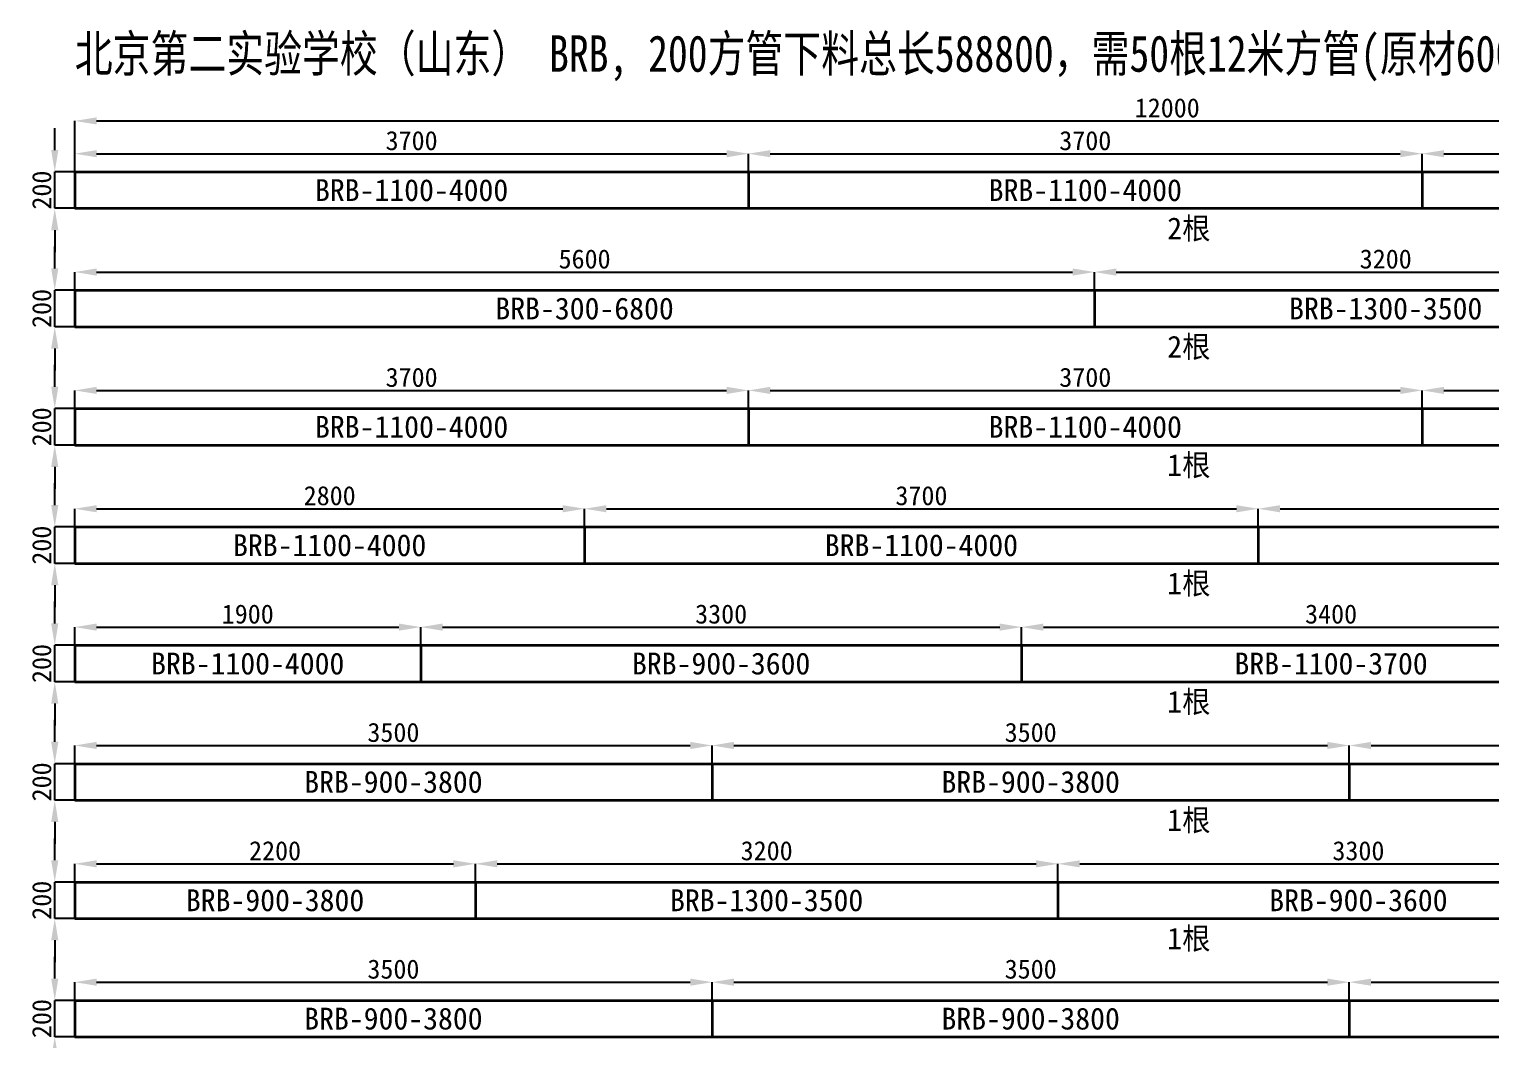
# Model space of a CAD drawing. Header units: metres. Extents: x -250 to 12310, y -21140 to 234.
# Drawn here: x -250 to 7777, y -5316 to 234 of the extents above; entities that cross this region are included whole.
import ezdxf
from ezdxf.enums import TextEntityAlignment as Align

# ---------------------------------------------------------------- set-up
doc = ezdxf.new("R2010")
doc.units = ezdxf.units.M
for name, color, linetype in [('DIMENSION', 3, 'Continuous'), ('TEXT', 3, 'Continuous'), ('TUBE', 3, 'Continuous')]:
    doc.layers.add(name, color=color, linetype=linetype)
doc.dimstyles.get("Standard").update_dxf_attribs({"dimscale": 30, "dimtxt": 3.5, "dimasz": 4, "dimexe": 1.25, "dimexo": 0, "dimtad": 1, "dimcen": 2.5, "dimazin": 3, "dimtfac": 1, "dimtmove": 0, "dimatfit": 3})

# ---------------------------------------------------------------- blocks, each defined once
blk = doc.blocks.new('_CLOSEDFILLED')
at = {"color": 0, "linetype": 'BYBLOCK'}
blk.add_solid([(-1, 0.164), (0, 0), (-1, -0.164)], dxfattribs=at)
blk = doc.blocks.new('*D1')
at = {"color": 0}
for p, q in [((-110, -430), (-110, -310)), ((-110, -750), (-110, -550)), ((-110, -870), (-110, -990))]:
    blk.add_line(p, q, dxfattribs=at)
at = {"color": 3}
for p, q in [((10, -550), (-110, -550)), ((10, -750), (-110, -750))]:
    blk.add_line(p, q, dxfattribs=at)
at = {"layer": 'Defpoints'}
for p in [(10, -550), (-110, -750), (10, -750)]:
    blk.add_point(p, dxfattribs=at)
at = {"layer": 'DIMENSION', "color": 0, "xscale": 120, "yscale": 120}
for p, rotation in [((-110, -550), 270), ((-110, -750), 90)]:
    blk.add_blockref('_CLOSEDFILLED', p, dxfattribs=dict(at, rotation=rotation))
at = {"layer": 'DIMENSION', "color": 3, "insert": (-181.25, -650), "char_height": 105, "attachment_point": 5, "rotation": 90}
blk.add_mtext('200', dxfattribs=at)
blk = doc.blocks.new('*D2')
at = {"color": 3}
for p, q in [((0, -550), (0, -270)), ((12000, -550), (12000, -270))]:
    blk.add_line(p, q, dxfattribs=at)
at = {"color": 0}
blk.add_line((120, -270), (11880, -270), dxfattribs=at)
at = {"layer": 'Defpoints'}
for p in [(0, -270), (0, -550), (12000, -550)]:
    blk.add_point(p, dxfattribs=at)
at = {"layer": 'DIMENSION', "color": 0, "xscale": 120, "yscale": 120, "rotation": 180}
blk.add_blockref('_CLOSEDFILLED', (0, -270), dxfattribs=at)
at = {"layer": 'DIMENSION', "color": 0, "xscale": 120, "yscale": 120}
blk.add_blockref('_CLOSEDFILLED', (12000, -270), dxfattribs=at)
at = {"layer": 'DIMENSION', "color": 3, "insert": (6000, -198.75), "char_height": 105, "attachment_point": 5}
blk.add_mtext('12000', dxfattribs=at)
blk = doc.blocks.new('*D3')
at = {"color": 3}
for p, q in [((0, -550), (0, -450)), ((3700, -550), (3700, -450))]:
    blk.add_line(p, q, dxfattribs=at)
at = {"color": 0}
blk.add_line((120, -450), (3580, -450), dxfattribs=at)
at = {"layer": 'Defpoints'}
for p in [(0, -450), (0, -550), (3700, -550)]:
    blk.add_point(p, dxfattribs=at)
at = {"layer": 'DIMENSION', "color": 0, "xscale": 120, "yscale": 120, "rotation": 180}
blk.add_blockref('_CLOSEDFILLED', (0, -450), dxfattribs=at)
at = {"layer": 'DIMENSION', "color": 0, "xscale": 120, "yscale": 120}
blk.add_blockref('_CLOSEDFILLED', (3700, -450), dxfattribs=at)
at = {"layer": 'DIMENSION', "color": 3, "insert": (1850, -378.75), "char_height": 105, "attachment_point": 5}
blk.add_mtext('3700', dxfattribs=at)
blk = doc.blocks.new('*D4')
at = {"color": 3}
for p, q in [((3700, -550), (3700, -450)), ((7400, -550), (7400, -450))]:
    blk.add_line(p, q, dxfattribs=at)
at = {"color": 0}
blk.add_line((3820, -450), (7280, -450), dxfattribs=at)
at = {"layer": 'Defpoints'}
for p in [(3700, -450), (3700, -550), (7400, -550)]:
    blk.add_point(p, dxfattribs=at)
at = {"layer": 'DIMENSION', "color": 0, "xscale": 120, "yscale": 120, "rotation": 180}
blk.add_blockref('_CLOSEDFILLED', (3700, -450), dxfattribs=at)
at = {"layer": 'DIMENSION', "color": 0, "xscale": 120, "yscale": 120}
blk.add_blockref('_CLOSEDFILLED', (7400, -450), dxfattribs=at)
at = {"layer": 'DIMENSION', "color": 3, "insert": (5550, -378.75), "char_height": 105, "attachment_point": 5}
blk.add_mtext('3700', dxfattribs=at)
blk = doc.blocks.new('*D5')
at = {"color": 3}
for p, q in [((7400, -550), (7400, -450)), ((11100, -550), (11100, -450))]:
    blk.add_line(p, q, dxfattribs=at)
at = {"color": 0}
blk.add_line((7520, -450), (10980, -450), dxfattribs=at)
at = {"layer": 'Defpoints'}
for p in [(7400, -450), (7400, -550), (11100, -550)]:
    blk.add_point(p, dxfattribs=at)
at = {"layer": 'DIMENSION', "color": 0, "xscale": 120, "yscale": 120, "rotation": 180}
blk.add_blockref('_CLOSEDFILLED', (7400, -450), dxfattribs=at)
at = {"layer": 'DIMENSION', "color": 0, "xscale": 120, "yscale": 120}
blk.add_blockref('_CLOSEDFILLED', (11100, -450), dxfattribs=at)
at = {"layer": 'DIMENSION', "color": 3, "insert": (9250, -378.75), "char_height": 105, "attachment_point": 5}
blk.add_mtext('3700', dxfattribs=at)
blk = doc.blocks.new('*D7')
at = {"color": 0}
for p, q in [((-110, -1080), (-110, -960)), ((-110, -1400), (-110, -1200)), ((-110, -1520), (-110, -1640))]:
    blk.add_line(p, q, dxfattribs=at)
at = {"color": 3}
for p, q in [((10, -1200), (-110, -1200)), ((10, -1400), (-110, -1400))]:
    blk.add_line(p, q, dxfattribs=at)
at = {"layer": 'Defpoints'}
for p in [(10, -1200), (-110, -1400), (10, -1400)]:
    blk.add_point(p, dxfattribs=at)
at = {"layer": 'DIMENSION', "color": 0, "xscale": 120, "yscale": 120}
for p, rotation in [((-110, -1200), 270), ((-110, -1400), 90)]:
    blk.add_blockref('_CLOSEDFILLED', p, dxfattribs=dict(at, rotation=rotation))
at = {"layer": 'DIMENSION', "color": 3, "insert": (-181.25, -1300), "char_height": 105, "attachment_point": 5, "rotation": 90}
blk.add_mtext('200', dxfattribs=at)
blk = doc.blocks.new('*D8')
at = {"color": 3}
for p, q in [((0, -1200), (0, -1100)), ((5600, -1200), (5600, -1100))]:
    blk.add_line(p, q, dxfattribs=at)
at = {"color": 0}
blk.add_line((120, -1100), (5480, -1100), dxfattribs=at)
at = {"layer": 'Defpoints'}
for p in [(0, -1100), (0, -1200), (5600, -1200)]:
    blk.add_point(p, dxfattribs=at)
at = {"layer": 'DIMENSION', "color": 0, "xscale": 120, "yscale": 120, "rotation": 180}
blk.add_blockref('_CLOSEDFILLED', (0, -1100), dxfattribs=at)
at = {"layer": 'DIMENSION', "color": 0, "xscale": 120, "yscale": 120}
blk.add_blockref('_CLOSEDFILLED', (5600, -1100), dxfattribs=at)
at = {"layer": 'DIMENSION', "color": 3, "insert": (2800, -1028.75), "char_height": 105, "attachment_point": 5}
blk.add_mtext('5600', dxfattribs=at)
blk = doc.blocks.new('*D9')
at = {"color": 3}
for p, q in [((5600, -1200), (5600, -1100)), ((8800, -1200), (8800, -1100))]:
    blk.add_line(p, q, dxfattribs=at)
at = {"color": 0}
blk.add_line((5720, -1100), (8680, -1100), dxfattribs=at)
at = {"layer": 'Defpoints'}
for p in [(5600, -1100), (5600, -1200), (8800, -1200)]:
    blk.add_point(p, dxfattribs=at)
at = {"layer": 'DIMENSION', "color": 0, "xscale": 120, "yscale": 120, "rotation": 180}
blk.add_blockref('_CLOSEDFILLED', (5600, -1100), dxfattribs=at)
at = {"layer": 'DIMENSION', "color": 0, "xscale": 120, "yscale": 120}
blk.add_blockref('_CLOSEDFILLED', (8800, -1100), dxfattribs=at)
at = {"layer": 'DIMENSION', "color": 3, "insert": (7200, -1028.75), "char_height": 105, "attachment_point": 5}
blk.add_mtext('3200', dxfattribs=at)
blk = doc.blocks.new('*D11')
at = {"color": 0}
for p, q in [((-110, -1730), (-110, -1610)), ((-110, -2050), (-110, -1850)), ((-110, -2170), (-110, -2290))]:
    blk.add_line(p, q, dxfattribs=at)
at = {"color": 3}
for p, q in [((10, -1850), (-110, -1850)), ((10, -2050), (-110, -2050))]:
    blk.add_line(p, q, dxfattribs=at)
at = {"layer": 'Defpoints'}
for p in [(10, -1850), (-110, -2050), (10, -2050)]:
    blk.add_point(p, dxfattribs=at)
at = {"layer": 'DIMENSION', "color": 0, "xscale": 120, "yscale": 120}
for p, rotation in [((-110, -1850), 270), ((-110, -2050), 90)]:
    blk.add_blockref('_CLOSEDFILLED', p, dxfattribs=dict(at, rotation=rotation))
at = {"layer": 'DIMENSION', "color": 3, "insert": (-181.25, -1950), "char_height": 105, "attachment_point": 5, "rotation": 90}
blk.add_mtext('200', dxfattribs=at)
blk = doc.blocks.new('*D12')
at = {"color": 3}
for p, q in [((0, -1850), (0, -1750)), ((3700, -1850), (3700, -1750))]:
    blk.add_line(p, q, dxfattribs=at)
at = {"color": 0}
blk.add_line((120, -1750), (3580, -1750), dxfattribs=at)
at = {"layer": 'Defpoints'}
for p in [(0, -1750), (0, -1850), (3700, -1850)]:
    blk.add_point(p, dxfattribs=at)
at = {"layer": 'DIMENSION', "color": 0, "xscale": 120, "yscale": 120, "rotation": 180}
blk.add_blockref('_CLOSEDFILLED', (0, -1750), dxfattribs=at)
at = {"layer": 'DIMENSION', "color": 0, "xscale": 120, "yscale": 120}
blk.add_blockref('_CLOSEDFILLED', (3700, -1750), dxfattribs=at)
at = {"layer": 'DIMENSION', "color": 3, "insert": (1850, -1678.75), "char_height": 105, "attachment_point": 5}
blk.add_mtext('3700', dxfattribs=at)
blk = doc.blocks.new('*D13')
at = {"color": 3}
for p, q in [((3700, -1850), (3700, -1750)), ((7400, -1850), (7400, -1750))]:
    blk.add_line(p, q, dxfattribs=at)
at = {"color": 0}
blk.add_line((3820, -1750), (7280, -1750), dxfattribs=at)
at = {"layer": 'Defpoints'}
for p in [(3700, -1750), (3700, -1850), (7400, -1850)]:
    blk.add_point(p, dxfattribs=at)
at = {"layer": 'DIMENSION', "color": 0, "xscale": 120, "yscale": 120, "rotation": 180}
blk.add_blockref('_CLOSEDFILLED', (3700, -1750), dxfattribs=at)
at = {"layer": 'DIMENSION', "color": 0, "xscale": 120, "yscale": 120}
blk.add_blockref('_CLOSEDFILLED', (7400, -1750), dxfattribs=at)
at = {"layer": 'DIMENSION', "color": 3, "insert": (5550, -1678.75), "char_height": 105, "attachment_point": 5}
blk.add_mtext('3700', dxfattribs=at)
blk = doc.blocks.new('*D14')
at = {"color": 3}
for p, q in [((7400, -1850), (7400, -1750)), ((11100, -1850), (11100, -1750))]:
    blk.add_line(p, q, dxfattribs=at)
at = {"color": 0}
blk.add_line((7520, -1750), (10980, -1750), dxfattribs=at)
at = {"layer": 'Defpoints'}
for p in [(7400, -1750), (7400, -1850), (11100, -1850)]:
    blk.add_point(p, dxfattribs=at)
at = {"layer": 'DIMENSION', "color": 0, "xscale": 120, "yscale": 120, "rotation": 180}
blk.add_blockref('_CLOSEDFILLED', (7400, -1750), dxfattribs=at)
at = {"layer": 'DIMENSION', "color": 0, "xscale": 120, "yscale": 120}
blk.add_blockref('_CLOSEDFILLED', (11100, -1750), dxfattribs=at)
at = {"layer": 'DIMENSION', "color": 3, "insert": (9250, -1678.75), "char_height": 105, "attachment_point": 5}
blk.add_mtext('3700', dxfattribs=at)
blk = doc.blocks.new('*D16')
at = {"color": 0}
for p, q in [((-110, -2380), (-110, -2260)), ((-110, -2700), (-110, -2500)), ((-110, -2820), (-110, -2940))]:
    blk.add_line(p, q, dxfattribs=at)
at = {"color": 3}
for p, q in [((10, -2500), (-110, -2500)), ((10, -2700), (-110, -2700))]:
    blk.add_line(p, q, dxfattribs=at)
at = {"layer": 'Defpoints'}
for p in [(10, -2500), (-110, -2700), (10, -2700)]:
    blk.add_point(p, dxfattribs=at)
at = {"layer": 'DIMENSION', "color": 0, "xscale": 120, "yscale": 120}
for p, rotation in [((-110, -2500), 270), ((-110, -2700), 90)]:
    blk.add_blockref('_CLOSEDFILLED', p, dxfattribs=dict(at, rotation=rotation))
at = {"layer": 'DIMENSION', "color": 3, "insert": (-181.25, -2600), "char_height": 105, "attachment_point": 5, "rotation": 90}
blk.add_mtext('200', dxfattribs=at)
blk = doc.blocks.new('*D17')
at = {"color": 3}
for p, q in [((0, -2500), (0, -2400)), ((2800, -2500), (2800, -2400))]:
    blk.add_line(p, q, dxfattribs=at)
at = {"color": 0}
blk.add_line((120, -2400), (2680, -2400), dxfattribs=at)
at = {"layer": 'Defpoints'}
for p in [(0, -2400), (0, -2500), (2800, -2500)]:
    blk.add_point(p, dxfattribs=at)
at = {"layer": 'DIMENSION', "color": 0, "xscale": 120, "yscale": 120, "rotation": 180}
blk.add_blockref('_CLOSEDFILLED', (0, -2400), dxfattribs=at)
at = {"layer": 'DIMENSION', "color": 0, "xscale": 120, "yscale": 120}
blk.add_blockref('_CLOSEDFILLED', (2800, -2400), dxfattribs=at)
at = {"layer": 'DIMENSION', "color": 3, "insert": (1400, -2328.75), "char_height": 105, "attachment_point": 5}
blk.add_mtext('2800', dxfattribs=at)
blk = doc.blocks.new('*D18')
at = {"color": 3}
for p, q in [((2800, -2500), (2800, -2400)), ((6500, -2500), (6500, -2400))]:
    blk.add_line(p, q, dxfattribs=at)
at = {"color": 0}
blk.add_line((2920, -2400), (6380, -2400), dxfattribs=at)
at = {"layer": 'Defpoints'}
for p in [(2800, -2400), (2800, -2500), (6500, -2500)]:
    blk.add_point(p, dxfattribs=at)
at = {"layer": 'DIMENSION', "color": 0, "xscale": 120, "yscale": 120, "rotation": 180}
blk.add_blockref('_CLOSEDFILLED', (2800, -2400), dxfattribs=at)
at = {"layer": 'DIMENSION', "color": 0, "xscale": 120, "yscale": 120}
blk.add_blockref('_CLOSEDFILLED', (6500, -2400), dxfattribs=at)
at = {"layer": 'DIMENSION', "color": 3, "insert": (4650, -2328.75), "char_height": 105, "attachment_point": 5}
blk.add_mtext('3700', dxfattribs=at)
blk = doc.blocks.new('*D19')
at = {"color": 3}
for p, q in [((6500, -2500), (6500, -2400)), ((10200, -2500), (10200, -2400))]:
    blk.add_line(p, q, dxfattribs=at)
at = {"color": 0}
blk.add_line((6620, -2400), (10080, -2400), dxfattribs=at)
at = {"layer": 'Defpoints'}
for p in [(6500, -2400), (6500, -2500), (10200, -2500)]:
    blk.add_point(p, dxfattribs=at)
at = {"layer": 'DIMENSION', "color": 0, "xscale": 120, "yscale": 120, "rotation": 180}
blk.add_blockref('_CLOSEDFILLED', (6500, -2400), dxfattribs=at)
at = {"layer": 'DIMENSION', "color": 0, "xscale": 120, "yscale": 120}
blk.add_blockref('_CLOSEDFILLED', (10200, -2400), dxfattribs=at)
at = {"layer": 'DIMENSION', "color": 3, "insert": (8350, -2328.75), "char_height": 105, "attachment_point": 5}
blk.add_mtext('3700', dxfattribs=at)
blk = doc.blocks.new('*D21')
at = {"color": 0}
for p, q in [((-110, -3030), (-110, -2910)), ((-110, -3350), (-110, -3150)), ((-110, -3470), (-110, -3590))]:
    blk.add_line(p, q, dxfattribs=at)
at = {"color": 3}
for p, q in [((10, -3150), (-110, -3150)), ((10, -3350), (-110, -3350))]:
    blk.add_line(p, q, dxfattribs=at)
at = {"layer": 'Defpoints'}
for p in [(10, -3150), (-110, -3350), (10, -3350)]:
    blk.add_point(p, dxfattribs=at)
at = {"layer": 'DIMENSION', "color": 0, "xscale": 120, "yscale": 120}
for p, rotation in [((-110, -3150), 270), ((-110, -3350), 90)]:
    blk.add_blockref('_CLOSEDFILLED', p, dxfattribs=dict(at, rotation=rotation))
at = {"layer": 'DIMENSION', "color": 3, "insert": (-181.25, -3250), "char_height": 105, "attachment_point": 5, "rotation": 90}
blk.add_mtext('200', dxfattribs=at)
blk = doc.blocks.new('*D22')
at = {"color": 3}
for p, q in [((0, -3150), (0, -3050)), ((1900, -3150), (1900, -3050))]:
    blk.add_line(p, q, dxfattribs=at)
at = {"color": 0}
blk.add_line((120, -3050), (1780, -3050), dxfattribs=at)
at = {"layer": 'Defpoints'}
for p in [(0, -3050), (0, -3150), (1900, -3150)]:
    blk.add_point(p, dxfattribs=at)
at = {"layer": 'DIMENSION', "color": 0, "xscale": 120, "yscale": 120, "rotation": 180}
blk.add_blockref('_CLOSEDFILLED', (0, -3050), dxfattribs=at)
at = {"layer": 'DIMENSION', "color": 0, "xscale": 120, "yscale": 120}
blk.add_blockref('_CLOSEDFILLED', (1900, -3050), dxfattribs=at)
at = {"layer": 'DIMENSION', "color": 3, "insert": (950, -2978.75), "char_height": 105, "attachment_point": 5}
blk.add_mtext('1900', dxfattribs=at)
blk = doc.blocks.new('*D23')
at = {"color": 3}
for p, q in [((1900, -3150), (1900, -3050)), ((5200, -3150), (5200, -3050))]:
    blk.add_line(p, q, dxfattribs=at)
at = {"color": 0}
blk.add_line((2020, -3050), (5080, -3050), dxfattribs=at)
at = {"layer": 'Defpoints'}
for p in [(1900, -3050), (1900, -3150), (5200, -3150)]:
    blk.add_point(p, dxfattribs=at)
at = {"layer": 'DIMENSION', "color": 0, "xscale": 120, "yscale": 120, "rotation": 180}
blk.add_blockref('_CLOSEDFILLED', (1900, -3050), dxfattribs=at)
at = {"layer": 'DIMENSION', "color": 0, "xscale": 120, "yscale": 120}
blk.add_blockref('_CLOSEDFILLED', (5200, -3050), dxfattribs=at)
at = {"layer": 'DIMENSION', "color": 3, "insert": (3550, -2978.75), "char_height": 105, "attachment_point": 5}
blk.add_mtext('3300', dxfattribs=at)
blk = doc.blocks.new('*D24')
at = {"color": 3}
for p, q in [((5200, -3150), (5200, -3050)), ((8600, -3150), (8600, -3050))]:
    blk.add_line(p, q, dxfattribs=at)
at = {"color": 0}
blk.add_line((5320, -3050), (8480, -3050), dxfattribs=at)
at = {"layer": 'Defpoints'}
for p in [(5200, -3050), (5200, -3150), (8600, -3150)]:
    blk.add_point(p, dxfattribs=at)
at = {"layer": 'DIMENSION', "color": 0, "xscale": 120, "yscale": 120, "rotation": 180}
blk.add_blockref('_CLOSEDFILLED', (5200, -3050), dxfattribs=at)
at = {"layer": 'DIMENSION', "color": 0, "xscale": 120, "yscale": 120}
blk.add_blockref('_CLOSEDFILLED', (8600, -3050), dxfattribs=at)
at = {"layer": 'DIMENSION', "color": 3, "insert": (6900, -2978.75), "char_height": 105, "attachment_point": 5}
blk.add_mtext('3400', dxfattribs=at)
blk = doc.blocks.new('*D26')
at = {"color": 0}
for p, q in [((-110, -3680), (-110, -3560)), ((-110, -4000), (-110, -3800)), ((-110, -4120), (-110, -4240))]:
    blk.add_line(p, q, dxfattribs=at)
at = {"color": 3}
for p, q in [((10, -3800), (-110, -3800)), ((10, -4000), (-110, -4000))]:
    blk.add_line(p, q, dxfattribs=at)
at = {"layer": 'Defpoints'}
for p in [(10, -3800), (-110, -4000), (10, -4000)]:
    blk.add_point(p, dxfattribs=at)
at = {"layer": 'DIMENSION', "color": 0, "xscale": 120, "yscale": 120}
for p, rotation in [((-110, -3800), 270), ((-110, -4000), 90)]:
    blk.add_blockref('_CLOSEDFILLED', p, dxfattribs=dict(at, rotation=rotation))
at = {"layer": 'DIMENSION', "color": 3, "insert": (-181.25, -3900), "char_height": 105, "attachment_point": 5, "rotation": 90}
blk.add_mtext('200', dxfattribs=at)
blk = doc.blocks.new('*D27')
at = {"color": 3}
for p, q in [((0, -3800), (0, -3700)), ((3500, -3800), (3500, -3700))]:
    blk.add_line(p, q, dxfattribs=at)
at = {"color": 0}
blk.add_line((120, -3700), (3380, -3700), dxfattribs=at)
at = {"layer": 'Defpoints'}
for p in [(0, -3700), (0, -3800), (3500, -3800)]:
    blk.add_point(p, dxfattribs=at)
at = {"layer": 'DIMENSION', "color": 0, "xscale": 120, "yscale": 120, "rotation": 180}
blk.add_blockref('_CLOSEDFILLED', (0, -3700), dxfattribs=at)
at = {"layer": 'DIMENSION', "color": 0, "xscale": 120, "yscale": 120}
blk.add_blockref('_CLOSEDFILLED', (3500, -3700), dxfattribs=at)
at = {"layer": 'DIMENSION', "color": 3, "insert": (1750, -3628.75), "char_height": 105, "attachment_point": 5}
blk.add_mtext('3500', dxfattribs=at)
blk = doc.blocks.new('*D28')
at = {"color": 3}
for p, q in [((3500, -3800), (3500, -3700)), ((7000, -3800), (7000, -3700))]:
    blk.add_line(p, q, dxfattribs=at)
at = {"color": 0}
blk.add_line((3620, -3700), (6880, -3700), dxfattribs=at)
at = {"layer": 'Defpoints'}
for p in [(3500, -3700), (3500, -3800), (7000, -3800)]:
    blk.add_point(p, dxfattribs=at)
at = {"layer": 'DIMENSION', "color": 0, "xscale": 120, "yscale": 120, "rotation": 180}
blk.add_blockref('_CLOSEDFILLED', (3500, -3700), dxfattribs=at)
at = {"layer": 'DIMENSION', "color": 0, "xscale": 120, "yscale": 120}
blk.add_blockref('_CLOSEDFILLED', (7000, -3700), dxfattribs=at)
at = {"layer": 'DIMENSION', "color": 3, "insert": (5250, -3628.75), "char_height": 105, "attachment_point": 5}
blk.add_mtext('3500', dxfattribs=at)
blk = doc.blocks.new('*D29')
at = {"color": 3}
for p, q in [((7000, -3800), (7000, -3700)), ((10700, -3800), (10700, -3700))]:
    blk.add_line(p, q, dxfattribs=at)
at = {"color": 0}
blk.add_line((7120, -3700), (10580, -3700), dxfattribs=at)
at = {"layer": 'Defpoints'}
for p in [(7000, -3700), (7000, -3800), (10700, -3800)]:
    blk.add_point(p, dxfattribs=at)
at = {"layer": 'DIMENSION', "color": 0, "xscale": 120, "yscale": 120, "rotation": 180}
blk.add_blockref('_CLOSEDFILLED', (7000, -3700), dxfattribs=at)
at = {"layer": 'DIMENSION', "color": 0, "xscale": 120, "yscale": 120}
blk.add_blockref('_CLOSEDFILLED', (10700, -3700), dxfattribs=at)
at = {"layer": 'DIMENSION', "color": 3, "insert": (8850, -3628.75), "char_height": 105, "attachment_point": 5}
blk.add_mtext('3700', dxfattribs=at)
blk = doc.blocks.new('*D31')
at = {"color": 0}
for p, q in [((-110, -4330), (-110, -4210)), ((-110, -4650), (-110, -4450)), ((-110, -4770), (-110, -4890))]:
    blk.add_line(p, q, dxfattribs=at)
at = {"color": 3}
for p, q in [((10, -4450), (-110, -4450)), ((10, -4650), (-110, -4650))]:
    blk.add_line(p, q, dxfattribs=at)
at = {"layer": 'Defpoints'}
for p in [(10, -4450), (-110, -4650), (10, -4650)]:
    blk.add_point(p, dxfattribs=at)
at = {"layer": 'DIMENSION', "color": 0, "xscale": 120, "yscale": 120}
for p, rotation in [((-110, -4450), 270), ((-110, -4650), 90)]:
    blk.add_blockref('_CLOSEDFILLED', p, dxfattribs=dict(at, rotation=rotation))
at = {"layer": 'DIMENSION', "color": 3, "insert": (-181.25, -4550), "char_height": 105, "attachment_point": 5, "rotation": 90}
blk.add_mtext('200', dxfattribs=at)
blk = doc.blocks.new('*D32')
at = {"color": 3}
for p, q in [((0, -4450), (0, -4350)), ((2200, -4450), (2200, -4350))]:
    blk.add_line(p, q, dxfattribs=at)
at = {"color": 0}
blk.add_line((120, -4350), (2080, -4350), dxfattribs=at)
at = {"layer": 'Defpoints'}
for p in [(0, -4350), (0, -4450), (2200, -4450)]:
    blk.add_point(p, dxfattribs=at)
at = {"layer": 'DIMENSION', "color": 0, "xscale": 120, "yscale": 120, "rotation": 180}
blk.add_blockref('_CLOSEDFILLED', (0, -4350), dxfattribs=at)
at = {"layer": 'DIMENSION', "color": 0, "xscale": 120, "yscale": 120}
blk.add_blockref('_CLOSEDFILLED', (2200, -4350), dxfattribs=at)
at = {"layer": 'DIMENSION', "color": 3, "insert": (1100, -4278.75), "char_height": 105, "attachment_point": 5}
blk.add_mtext('2200', dxfattribs=at)
blk = doc.blocks.new('*D33')
at = {"color": 3}
for p, q in [((2200, -4450), (2200, -4350)), ((5400, -4450), (5400, -4350))]:
    blk.add_line(p, q, dxfattribs=at)
at = {"color": 0}
blk.add_line((2320, -4350), (5280, -4350), dxfattribs=at)
at = {"layer": 'Defpoints'}
for p in [(2200, -4350), (2200, -4450), (5400, -4450)]:
    blk.add_point(p, dxfattribs=at)
at = {"layer": 'DIMENSION', "color": 0, "xscale": 120, "yscale": 120, "rotation": 180}
blk.add_blockref('_CLOSEDFILLED', (2200, -4350), dxfattribs=at)
at = {"layer": 'DIMENSION', "color": 0, "xscale": 120, "yscale": 120}
blk.add_blockref('_CLOSEDFILLED', (5400, -4350), dxfattribs=at)
at = {"layer": 'DIMENSION', "color": 3, "insert": (3800, -4278.75), "char_height": 105, "attachment_point": 5}
blk.add_mtext('3200', dxfattribs=at)
blk = doc.blocks.new('*D34')
at = {"color": 3}
for p, q in [((5400, -4450), (5400, -4350)), ((8700, -4450), (8700, -4350))]:
    blk.add_line(p, q, dxfattribs=at)
at = {"color": 0}
blk.add_line((5520, -4350), (8580, -4350), dxfattribs=at)
at = {"layer": 'Defpoints'}
for p in [(5400, -4350), (5400, -4450), (8700, -4450)]:
    blk.add_point(p, dxfattribs=at)
at = {"layer": 'DIMENSION', "color": 0, "xscale": 120, "yscale": 120, "rotation": 180}
blk.add_blockref('_CLOSEDFILLED', (5400, -4350), dxfattribs=at)
at = {"layer": 'DIMENSION', "color": 0, "xscale": 120, "yscale": 120}
blk.add_blockref('_CLOSEDFILLED', (8700, -4350), dxfattribs=at)
at = {"layer": 'DIMENSION', "color": 3, "insert": (7050, -4278.75), "char_height": 105, "attachment_point": 5}
blk.add_mtext('3300', dxfattribs=at)
blk = doc.blocks.new('*D36')
at = {"color": 0}
for p, q in [((-110, -4980), (-110, -4860)), ((-110, -5300), (-110, -5100)), ((-110, -5420), (-110, -5540))]:
    blk.add_line(p, q, dxfattribs=at)
at = {"color": 3}
for p, q in [((10, -5100), (-110, -5100)), ((10, -5300), (-110, -5300))]:
    blk.add_line(p, q, dxfattribs=at)
at = {"layer": 'Defpoints'}
for p in [(10, -5100), (-110, -5300), (10, -5300)]:
    blk.add_point(p, dxfattribs=at)
at = {"layer": 'DIMENSION', "color": 0, "xscale": 120, "yscale": 120}
for p, rotation in [((-110, -5100), 270), ((-110, -5300), 90)]:
    blk.add_blockref('_CLOSEDFILLED', p, dxfattribs=dict(at, rotation=rotation))
at = {"layer": 'DIMENSION', "color": 3, "insert": (-181.25, -5200), "char_height": 105, "attachment_point": 5, "rotation": 90}
blk.add_mtext('200', dxfattribs=at)
blk = doc.blocks.new('*D37')
at = {"color": 3}
for p, q in [((0, -5100), (0, -5000)), ((3500, -5100), (3500, -5000))]:
    blk.add_line(p, q, dxfattribs=at)
at = {"color": 0}
blk.add_line((120, -5000), (3380, -5000), dxfattribs=at)
at = {"layer": 'Defpoints'}
for p in [(0, -5000), (0, -5100), (3500, -5100)]:
    blk.add_point(p, dxfattribs=at)
at = {"layer": 'DIMENSION', "color": 0, "xscale": 120, "yscale": 120, "rotation": 180}
blk.add_blockref('_CLOSEDFILLED', (0, -5000), dxfattribs=at)
at = {"layer": 'DIMENSION', "color": 0, "xscale": 120, "yscale": 120}
blk.add_blockref('_CLOSEDFILLED', (3500, -5000), dxfattribs=at)
at = {"layer": 'DIMENSION', "color": 3, "insert": (1750, -4928.75), "char_height": 105, "attachment_point": 5}
blk.add_mtext('3500', dxfattribs=at)
blk = doc.blocks.new('*D38')
at = {"color": 3}
for p, q in [((3500, -5100), (3500, -5000)), ((7000, -5100), (7000, -5000))]:
    blk.add_line(p, q, dxfattribs=at)
at = {"color": 0}
blk.add_line((3620, -5000), (6880, -5000), dxfattribs=at)
at = {"layer": 'Defpoints'}
for p in [(3500, -5000), (3500, -5100), (7000, -5100)]:
    blk.add_point(p, dxfattribs=at)
at = {"layer": 'DIMENSION', "color": 0, "xscale": 120, "yscale": 120, "rotation": 180}
blk.add_blockref('_CLOSEDFILLED', (3500, -5000), dxfattribs=at)
at = {"layer": 'DIMENSION', "color": 0, "xscale": 120, "yscale": 120}
blk.add_blockref('_CLOSEDFILLED', (7000, -5000), dxfattribs=at)
at = {"layer": 'DIMENSION', "color": 3, "insert": (5250, -4928.75), "char_height": 105, "attachment_point": 5}
blk.add_mtext('3500', dxfattribs=at)
blk = doc.blocks.new('*D39')
at = {"color": 3}
for p, q in [((7000, -5100), (7000, -5000)), ((10500, -5100), (10500, -5000))]:
    blk.add_line(p, q, dxfattribs=at)
at = {"color": 0}
blk.add_line((7120, -5000), (10380, -5000), dxfattribs=at)
at = {"layer": 'Defpoints'}
for p in [(7000, -5000), (7000, -5100), (10500, -5100)]:
    blk.add_point(p, dxfattribs=at)
at = {"layer": 'DIMENSION', "color": 0, "xscale": 120, "yscale": 120, "rotation": 180}
blk.add_blockref('_CLOSEDFILLED', (7000, -5000), dxfattribs=at)
at = {"layer": 'DIMENSION', "color": 0, "xscale": 120, "yscale": 120}
blk.add_blockref('_CLOSEDFILLED', (10500, -5000), dxfattribs=at)
at = {"layer": 'DIMENSION', "color": 3, "insert": (8750, -4928.75), "char_height": 105, "attachment_point": 5}
blk.add_mtext('3500', dxfattribs=at)

msp = doc.modelspace()

# ---------------------------------------------------------------- linework, layer by layer
at = {"layer": 'TUBE', "color": 7, "lineweight": 35}
for p, q in [((0, -550), (3700, -550)), ((0, -550), (0, -750)), ((3700, -550), (3700, -750)), ((3700, -550), (7400, -550)), ((7400, -550), (7400, -750)), ((7400, -550), (11100, -550)), ((0, -750), (3700, -750)), ((3700, -750), (7400, -750)), ((7400, -750), (11100, -750)), ((0, -1200), (5600, -1200)), ((0, -1200), (0, -1400)), ((5600, -1200), (5600, -1400)), ((5600, -1200), (8800, -1200)), ((0, -1400), (5600, -1400)), ((5600, -1400), (8800, -1400)), ((0, -1850), (3700, -1850)), ((0, -1850), (0, -2050)), ((3700, -1850), (3700, -2050)), ((3700, -1850), (7400, -1850)), ((7400, -1850), (7400, -2050)), ((7400, -1850), (11100, -1850)), ((0, -2050), (3700, -2050)), ((3700, -2050), (7400, -2050)), ((7400, -2050), (11100, -2050)), ((0, -2500), (2800, -2500)), ((0, -2500), (0, -2700)), ((2800, -2500), (2800, -2700)), ((2800, -2500), (6500, -2500)), ((6500, -2500), (6500, -2700)), ((6500, -2500), (10200, -2500)), ((0, -2700), (2800, -2700)), ((2800, -2700), (6500, -2700)), ((6500, -2700), (10200, -2700)), ((0, -3150), (1900, -3150)), ((0, -3150), (0, -3350)), ((1900, -3150), (1900, -3350)), ((1900, -3150), (5200, -3150)), ((5200, -3150), (5200, -3350)), ((5200, -3150), (8600, -3150)), ((0, -3350), (1900, -3350)), ((1900, -3350), (5200, -3350)), ((5200, -3350), (8600, -3350)), ((0, -3800), (3500, -3800)), ((0, -3800), (0, -4000)), ((3500, -3800), (3500, -4000)), ((3500, -3800), (7000, -3800)), ((7000, -3800), (7000, -4000)), ((7000, -3800), (10700, -3800)), ((0, -4000), (3500, -4000)), ((3500, -4000), (7000, -4000)), ((7000, -4000), (10700, -4000)), ((0, -4450), (2200, -4450)), ((0, -4450), (0, -4650)), ((2200, -4450), (2200, -4650)), ((2200, -4450), (5400, -4450)), ((5400, -4450), (5400, -4650)), ((5400, -4450), (8700, -4450)), ((0, -4650), (2200, -4650)), ((2200, -4650), (5400, -4650)), ((5400, -4650), (8700, -4650)), ((0, -5100), (3500, -5100)), ((0, -5100), (0, -5300)), ((3500, -5100), (3500, -5300)), ((3500, -5100), (7000, -5100)), ((7000, -5100), (7000, -5300)), ((7000, -5100), (10500, -5100)), ((0, -5300), (3500, -5300)), ((3500, -5300), (7000, -5300)), ((7000, -5300), (10500, -5300))]:
    msp.add_line(p, q, dxfattribs=at)

# ---------------------------------------------------------------- texts
at = {"layer": 'TEXT', "width": 0.8}
msp.add_text('北京第二实验学校（山东） BRB, 200方管下料总长588800，需50根12米方管(原材600000)，余料总和：11000mm', height=200, dxfattribs=at).set_placement((0, 0))
at = {"layer": 'TEXT'}
for s, p in [('BRB-1100-4000', (1850, -650)), ('BRB-1100-4000', (5550, -650)), ('BRB-300-6800', (2800, -1300)), ('BRB-1300-3500', (7200, -1300)), ('BRB-1100-4000', (1850, -1950)), ('BRB-1100-4000', (5550, -1950)), ('BRB-1100-4000', (1400, -2600)), ('BRB-1100-4000', (4650, -2600)), ('BRB-1100-4000', (950, -3250)), ('BRB-900-3600', (3550, -3250)), ('BRB-1100-3700', (6900, -3250)), ('BRB-900-3800', (1750, -3900)), ('BRB-900-3800', (5250, -3900)), ('BRB-900-3800', (1100, -4550)), ('BRB-1300-3500', (3800, -4550)), ('BRB-900-3600', (7050, -4550)), ('BRB-900-3800', (1750, -5200)), ('BRB-900-3800', (5250, -5200))]:
    msp.add_text(s, height=120, dxfattribs=at).set_placement(p, align=Align.MIDDLE_CENTER)
for s, p in [('2根', (6000, -920)), ('2根', (6000, -1570)), ('1根', (6000, -2220)), ('1根', (6000, -2870)), ('1根', (6000, -3520)), ('1根', (6000, -4170)), ('1根', (6000, -4820))]:
    msp.add_text(s, height=120, dxfattribs=at).set_placement(p)

# ---------------------------------------------------------------- dimensions: what is measured, and where the dimension line sits
at = {"layer": 'DIMENSION', "color": 3, "lineweight": 25}
for base, p1, p2, text, picture, middle in [((0, -270), (0, -550), (12000, -550), '12000', '*D2', (6000, -198.75)), ((0, -450), (0, -550), (3700, -550), '3700', '*D3', (1850, -378.75)), ((3700, -450), (3700, -550), (7400, -550), '3700', '*D4', (5550, -378.75)), ((7400, -450), (7400, -550), (11100, -550), '3700', '*D5', (9250, -378.75)), ((0, -1100), (0, -1200), (5600, -1200), '5600', '*D8', (2800, -1028.75)), ((5600, -1100), (5600, -1200), (8800, -1200), '3200', '*D9', (7200, -1028.75)), ((0, -1750), (0, -1850), (3700, -1850), '3700', '*D12', (1850, -1678.75)), ((3700, -1750), (3700, -1850), (7400, -1850), '3700', '*D13', (5550, -1678.75)), ((7400, -1750), (7400, -1850), (11100, -1850), '3700', '*D14', (9250, -1678.75)), ((0, -2400), (0, -2500), (2800, -2500), '2800', '*D17', (1400, -2328.75)), ((2800, -2400), (2800, -2500), (6500, -2500), '3700', '*D18', (4650, -2328.75)), ((6500, -2400), (6500, -2500), (10200, -2500), '3700', '*D19', (8350, -2328.75)), ((0, -3050), (0, -3150), (1900, -3150), '1900', '*D22', (950, -2978.75)), ((1900, -3050), (1900, -3150), (5200, -3150), '3300', '*D23', (3550, -2978.75)), ((5200, -3050), (5200, -3150), (8600, -3150), '3400', '*D24', (6900, -2978.75)), ((0, -3700), (0, -3800), (3500, -3800), '3500', '*D27', (1750, -3628.75)), ((3500, -3700), (3500, -3800), (7000, -3800), '3500', '*D28', (5250, -3628.75)), ((7000, -3700), (7000, -3800), (10700, -3800), '3700', '*D29', (8850, -3628.75)), ((0, -4350), (0, -4450), (2200, -4450), '2200', '*D32', (1100, -4278.75)), ((2200, -4350), (2200, -4450), (5400, -4450), '3200', '*D33', (3800, -4278.75)), ((5400, -4350), (5400, -4450), (8700, -4450), '3300', '*D34', (7050, -4278.75)), ((0, -5000), (0, -5100), (3500, -5100), '3500', '*D37', (1750, -4928.75)), ((3500, -5000), (3500, -5100), (7000, -5100), '3500', '*D38', (5250, -4928.75)), ((7000, -5000), (7000, -5100), (10500, -5100), '3500', '*D39', (8750, -4928.75))]:
    dim = msp.add_linear_dim(base=base, p1=p1, p2=p2, text=text, dimstyle='Standard', dxfattribs=at)
    dim.commit()
    dim.dimension.update_dxf_attribs({"geometry": picture, "text_midpoint": middle})
for base, p1, p2, picture, middle in [((-110, -750), (10, -750), (10, -550), '*D1', (-181.25, -650)), ((-110, -1400), (10, -1400), (10, -1200), '*D7', (-181.25, -1300)), ((-110, -2050), (10, -2050), (10, -1850), '*D11', (-181.25, -1950)), ((-110, -2700), (10, -2700), (10, -2500), '*D16', (-181.25, -2600)), ((-110, -3350), (10, -3350), (10, -3150), '*D21', (-181.25, -3250)), ((-110, -4000), (10, -4000), (10, -3800), '*D26', (-181.25, -3900)), ((-110, -4650), (10, -4650), (10, -4450), '*D31', (-181.25, -4550)), ((-110, -5300), (10, -5300), (10, -5100), '*D36', (-181.25, -5200))]:
    dim = msp.add_linear_dim(base=base, p1=p1, p2=p2, angle=90, text='200', dimstyle='Standard', dxfattribs=at)
    dim.commit()
    dim.dimension.update_dxf_attribs({"geometry": picture, "text_midpoint": middle})

doc.saveas('drawing.dxf')
